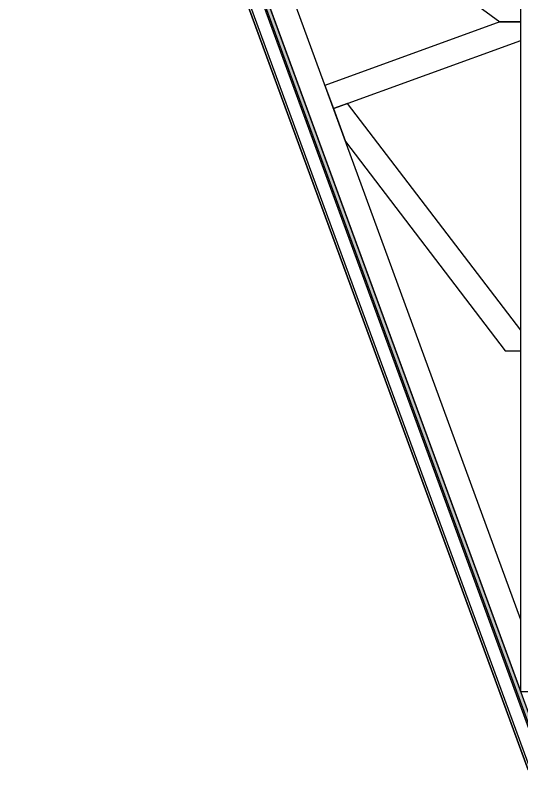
# Model space of a CAD drawing. Header units: inches. Extents: x 203 to 1065, y -1127 to 921.
# Drawn here: x 356.792 to 358.735, y 875.415 to 878.31 of the extents above; entities that cross this region are included whole.
import ezdxf

# ---------------------------------------------------------------- set-up
doc = ezdxf.new("R2010")
doc.units = ezdxf.units.IN
doc.header["$MEASUREMENT"] = 0
doc.linetypes.add('CONTINUA', pattern=[0])
doc.layers.add('CORTE MUROS', color=4, linetype='CONTINUA')
doc.layers.add('CORTE PERFILES Y CERCHA', color=3, linetype='CONTINUA')

msp = doc.modelspace()

# ---------------------------------------------------------------- hatches: boundary and pattern name
at = {"layer": 'CORTE MUROS', "ltscale": 0.5}
h = msp.add_hatch(dxfattribs=at)
h.set_pattern_fill('ANSI38', color=252, scale=0.05, angle=90.1237, style=0)
h.set_pattern_definition([(135.1236939, (355.679718, 439.0098185), (-0.00440986616, -0.004428948005), []), (225.1236939, (355.679718, 439.0098185), (-0.00439078432, -0.01326776217), [0.015625, -0.009375])])
h.paths.add_polyline_path([(356.8646, 880.809), (356.8505, 880.8038), (358.7794, 875.5395), (358.7935, 875.5446)])

# ---------------------------------------------------------------- linework, layer by layer
at = {"layer": 'CORTE MUROS'}
for points in [[(356.7923, 880.7825), (358.759, 875.4153), (358.8125, 875.4349), (356.8458, 880.8021)], [(358.759, 875.4153), (356.7923, 880.7825), (356.7998, 880.7853), (358.7665, 875.418)]]:
    msp.add_lwpolyline(points, close=True, dxfattribs=at)
msp.add_lwpolyline([(356.8646, 880.809), (356.8505, 880.8038), (358.7795, 875.5395), (358.7936, 875.5447), (356.8646, 880.809)], dxfattribs=at)
at = {"layer": 'CORTE PERFILES Y CERCHA'}
for points in [[(358.7312, 875.715), (358.7312, 885.903), (358.7712, 885.903), (358.7712, 875.715)], [(356.9658, 880.809), (356.8646, 880.809), (358.7312, 875.715), (358.7312, 875.9911)], [(358.6508, 878.285), (358.7312, 878.285), (358.7312, 878.3439), (357.6987, 879.0998), (357.6047, 879.0655), (357.6119, 879.0456)], [(358.0127, 877.9521), (358.7312, 878.2132), (358.7312, 878.285), (358.6508, 878.285), (357.9801, 878.0409)], [(358.6714, 877.023), (358.7312, 877.023), (358.7312, 877.1013), (358.0667, 877.9717), (358.0127, 877.9521), (358.0592, 877.825)]]:
    msp.add_lwpolyline(points, close=True, dxfattribs=at)

doc.saveas('drawing.dxf')
